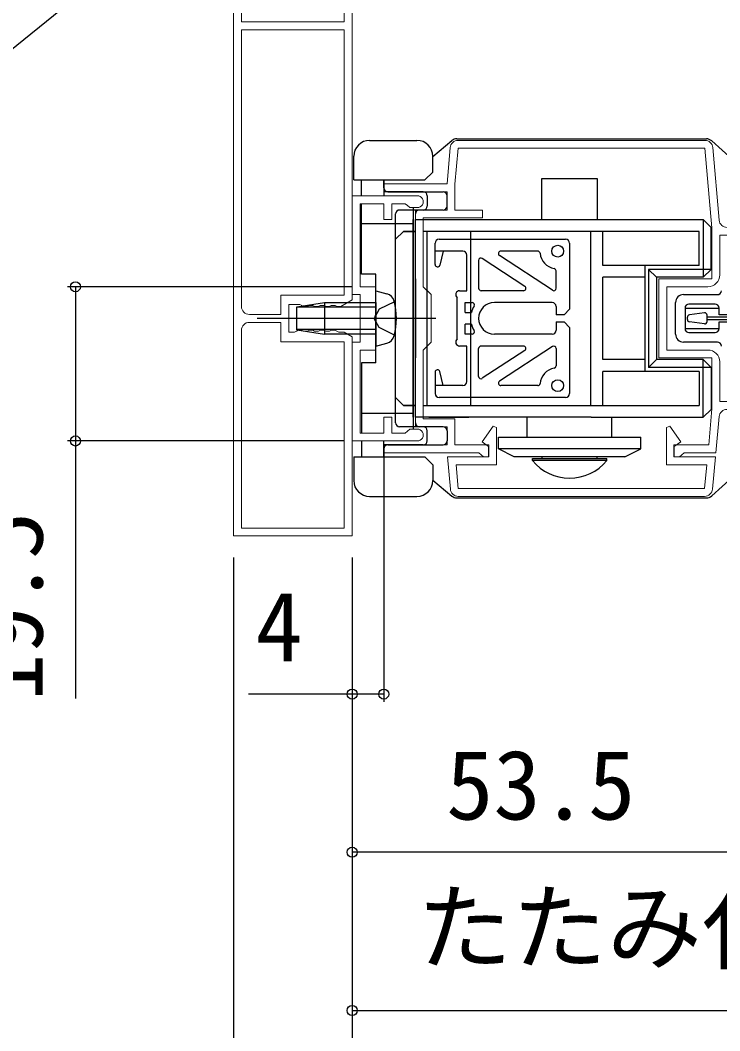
# Model space of a CAD drawing. Units: millimetres, scale not verified. Extents: x -525 to 525, y -803 to 799.
# Drawn here: x -304 to -215.5, y -727.8 to -600.1 of the extents above; entities that cross this region are included whole.
import ezdxf
from ezdxf.enums import TextEntityAlignment as Align

# ---------------------------------------------------------------- set-up
doc = ezdxf.new("R2010")
doc.units = ezdxf.units.MM
doc.header["$LTSCALE"] = 4
doc.layers.add('0-2_YKK_11', color=7, linetype='Continuous', lineweight=18)
doc.layers.add('0-5_YKK_13', color=4, linetype='Continuous')
doc.layers.add('0-6_YKK_D', color=6, linetype='Continuous')
doc.styles.add('ＭＳ ゴシック', font='')
doc.styles.get('ＭＳ ゴシック').set_extended_font_data('MS Gothic')

msp = doc.modelspace()

# ---------------------------------------------------------------- linework, layer by layer
at = {"layer": '0-2_YKK_11'}
for p, q in [((-248.596, -615.249), (-217.372, -615.249)), ((-216.376, -616.162), (-215.573, -625.336)), ((-253.743, -622.249), (-261.993, -622.249)), ((-275.993, -664.252), (-275.993, -639.252)), ((-217.41, -660.249), (-248.577, -660.249))]:
    msp.add_line(p, q, dxfattribs=at)
for points in [[(-276.993, -665.252), (-276.993, -591.252)], [(-261.993, -591.252), (-261.993, -635.425), (-263.426, -636.252), (-263.906, -636.252), (-264.15, -636.127), (-264.637, -636.127), (-264.881, -636.252), (-265.306, -636.252), (-265.55, -636.127), (-266.037, -636.127), (-266.281, -636.252), (-266.706, -636.252), (-266.95, -636.127), (-267.437, -636.127), (-267.681, -636.252), (-268.106, -636.252), (-268.35, -636.127), (-268.593, -636.002), (-269.993, -636.002), (-269.993, -639.502), (-269.293, -639.502), (-269.05, -639.377), (-268.806, -639.252), (-268.381, -639.252), (-268.137, -639.377), (-267.65, -639.377), (-267.406, -639.252), (-266.981, -639.252), (-266.737, -639.377), (-266.25, -639.377)], [(-275.993, -592.252), (-275.993, -600.252), (-262.993, -600.252), (-262.993, -592.252)], [(-275.993, -636.252), (-275.993, -601.252), (-262.993, -601.252), (-262.993, -634.802), (-270.993, -634.802), (-270.993, -637.252), (-274.993, -637.252)], [(-249.993, -624.049), (-249.993, -621.749), (-257.993, -621.749), (-257.993, -620.749), (-249.993, -620.749), (-249.592, -616.162)], [(-215.573, -650.162), (-215.975, -654.749), (-220.002, -654.749), (-220.298, -654.999), (-220.593, -655.249), (-221.293, -655.249), (-221.293, -653.749), (-216.891, -653.749), (-216.493, -649.206), (-216.493, -642.749), (-223.193, -642.749), (-223.193, -632.749), (-216.493, -632.749), (-216.493, -626.293), (-217.372, -616.249), (-248.596, -616.249), (-248.993, -620.793), (-248.993, -624.049), (-245.493, -624.049), (-245.493, -625.049), (-252.993, -625.049), (-252.993, -633.749), (-251.993, -634.749), (-251.993, -640.749), (-252.993, -641.749), (-252.993, -650.449), (-248.993, -650.449), (-248.993, -653.749), (-244.693, -653.749), (-244.693, -655.249), (-245.393, -655.249), (-245.689, -654.999), (-245.985, -654.749), (-257.993, -654.749), (-257.993, -653.749), (-249.993, -653.749), (-249.993, -651.449), (-253.993, -651.449), (-253.993, -624.049), (-249.993, -624.049)], [(-261.993, -622.249), (-261.993, -634.749), (-260.993, -634.749), (-260.993, -640.749), (-261.993, -640.749), (-261.993, -653.249), (-253.743, -653.249)], [(-253.743, -651.749), (-254.693, -651.749), (-254.989, -651.999), (-255.285, -652.249), (-256.993, -652.249), (-256.993, -650.249), (-257.993, -650.249), (-257.993, -652.249), (-260.993, -652.249), (-260.993, -641.749), (-258.993, -641.749), (-258.993, -638.207), (-259.113, -638.024), (-259.113, -637.474), (-258.993, -637.291), (-258.993, -633.749), (-260.993, -633.749), (-260.993, -623.249), (-257.993, -623.249), (-257.993, -625.249), (-256.993, -625.249), (-256.993, -623.249), (-255.285, -623.249), (-254.989, -623.499), (-254.693, -623.749), (-253.743, -623.749)], [(-208.493, -627.249), (-208.493, -630.749), (-209.793, -630.749), (-209.793, -632.749), (-211.293, -632.749), (-211.293, -632.045), (-211.043, -631.749), (-210.793, -631.453), (-210.793, -629.749), (-209.493, -629.749), (-209.493, -627.249), (-215.493, -627.249), (-215.493, -632.249)], [(-216.993, -633.749), (-222.193, -633.749), (-222.193, -641.749), (-216.993, -641.749)], [(-274.993, -638.252), (-270.993, -638.252), (-270.993, -640.702), (-262.993, -640.702), (-262.993, -664.252), (-275.993, -664.252)], [(-266.25, -639.377), (-266.006, -639.252), (-265.581, -639.252), (-265.337, -639.377), (-264.85, -639.377), (-264.606, -639.252), (-264.181, -639.252), (-263.937, -639.377), (-263.693, -639.502), (-262.993, -639.502), (-261.993, -640.08), (-261.993, -665.252), (-276.993, -665.252)], [(-215.493, -643.249), (-215.493, -648.249), (-209.493, -648.249), (-209.493, -645.749), (-210.793, -645.749), (-210.793, -644.045), (-211.043, -643.749), (-211.293, -643.453), (-211.293, -642.749), (-209.793, -642.749), (-209.793, -644.749), (-208.493, -644.749), (-208.493, -648.249)], [(-249.573, -659.336), (-249.931, -655.249), (-244.743, -655.249), (-244.743, -653.949), (-245.562, -653.376), (-244.161, -651.397), (-243.743, -651.53), (-243.743, -656.249), (-248.839, -656.249), (-248.577, -659.249), (-217.41, -659.249), (-217.147, -656.249), (-222.243, -656.249), (-222.243, -651.53), (-221.825, -651.397), (-220.424, -653.376), (-221.243, -653.949), (-221.243, -655.249), (-216.056, -655.249), (-216.413, -659.336)]]:
    msp.add_lwpolyline(points, dxfattribs=at)
for centre, radius, start, end in [((-248.596, -616.249), 1, 89.99998, 174.99999), ((-217.372, -616.249), 1, 4.99998, 89.99999), ((-253.743, -622.999), 0.75, 269.99999, 90.00001), ((-214.577, -625.249), 1, 185.00001, 270.00002), ((-216.993, -632.249), 1.5, 270.00001, 359.99999), ((-274.993, -636.252), 1, 180.00001, 269.99999), ((-274.993, -639.252), 1, 90.00001, 179.99999), ((-216.993, -643.249), 1.5, 0.00001, 89.99999), ((-214.577, -650.249), 1, 89.99998, 174.99999), ((-253.743, -652.499), 0.75, 269.99999, 90.00001), ((-248.577, -659.249), 1, 184.99998, 269.99999), ((-217.41, -659.249), 1, 269.99998, 354.99999)]:
    msp.add_arc(centre, radius, start, end, dxfattribs=at)
at = {"layer": '0-5_YKK_13'}
for p, q in [((-259.793, -615.249), (-253.793, -615.249)), ((-251.793, -617.299), (-249.371, -615.281)), ((-248.731, -615.049), (-217.179, -615.049)), ((-216.508, -615.308), (-208.622, -622.452)), ((-261.793, -620.249), (-261.793, -617.249)), ((-251.793, -619.249), (-251.793, -617.249)), ((-252.793, -620.249), (-251.793, -619.249)), ((-261.793, -620.249), (-252.793, -620.249)), ((-260.793, -622.249), (-260.793, -620.249)), ((-257.993, -621.249), (-257.993, -620.249)), ((-257.993, -620.249), (-257.993, -622.249)), ((-237.993, -620.049), (-230.993, -620.049)), ((-237.993, -625.249), (-237.993, -620.049)), ((-230.993, -620.049), (-230.993, -625.249)), ((-252.993, -621.749), (-257.993, -621.749)), ((-252.993, -621.749), (-257.993, -621.749)), ((-257.493, -621.749), (-250.493, -621.749)), ((-260.793, -632.149), (-260.793, -623.266)), ((-252.493, -622.249), (-252.493, -623.549)), ((-249.993, -623.549), (-249.993, -622.249)), ((-256.493, -650.949), (-256.493, -624.549)), ((-250.493, -624.049), (-255.993, -624.049)), ((-254.293, -623.749), (-254.293, -651.749)), ((-252.993, -624.049), (-253.493, -624.049)), ((-252.993, -624.049), (-253.493, -624.049)), ((-260.793, -625.749), (-254.293, -625.749)), ((-254.293, -650.249), (-254.293, -625.249)), ((-253.993, -625.249), (-217.593, -625.249)), ((-253.993, -650.249), (-253.993, -625.249)), ((-217.593, -625.249), (-217.593, -632.549)), ((-217.593, -625.249), (-216.593, -626.249)), ((-256.493, -627.749), (-255.493, -626.749)), ((-253.993, -626.749), (-255.493, -626.749)), ((-255.493, -626.749), (-253.993, -626.749)), ((-218.093, -626.749), (-252.993, -626.749)), ((-252.493, -648.749), (-252.493, -626.749)), ((-246.993, -648.749), (-246.993, -626.749)), ((-231.805, -648.749), (-231.805, -626.749)), ((-230.305, -631.049), (-230.305, -626.749)), ((-218.093, -631.049), (-218.093, -626.749)), ((-216.593, -631.549), (-216.593, -626.249)), ((-251.493, -630.949), (-251.493, -628.249)), ((-250.993, -627.749), (-234.993, -627.749)), ((-234.493, -628.249), (-234.493, -636.599)), ((-247.993, -629.249), (-251.493, -629.249)), ((-250.493, -629.249), (-250.907, -631.04)), ((-247.493, -634.249), (-247.493, -629.749)), ((-236.655, -634.202), (-243.355, -629.802)), ((-238.526, -629.249), (-243.193, -629.249)), ((-245.993, -630.42), (-245.993, -633.949)), ((-240.154, -633.698), (-245.529, -630.169)), ((-218.093, -631.049), (-230.305, -631.049)), ((-224.993, -631.049), (-224.993, -644.449)), ((-258.993, -632.149), (-260.793, -632.149)), ((-258.993, -643.349), (-258.993, -632.149)), ((-236.193, -633.949), (-236.193, -631.75)), ((-223.493, -632.549), (-224.493, -631.549)), ((-224.493, -631.549), (-224.493, -643.949)), ((-216.593, -631.549), (-224.493, -631.549)), ((-217.593, -632.549), (-216.593, -631.549)), ((-253.993, -632.749), (-253.993, -642.749)), ((-230.305, -642.949), (-230.305, -632.549)), ((-224.993, -632.549), (-230.305, -632.549)), ((-217.593, -632.549), (-223.493, -632.549)), ((-223.493, -632.549), (-223.493, -642.949)), ((-248.393, -634.249), (-247.493, -634.249)), ((-240.319, -634.249), (-245.693, -634.249)), ((-220.093, -634.749), (-215.793, -634.749)), ((-268.993, -636.301), (-265.493, -635.751)), ((-265.493, -635.751), (-265.493, -639.751)), ((-265.493, -635.751), (-258.993, -635.751)), ((-258.993, -635.751), (-258.993, -639.751)), ((-248.693, -640.349), (-248.693, -635.149)), ((-247.693, -635.749), (-246.822, -635.749)), ((-247.693, -636.999), (-247.693, -635.749)), ((-236.693, -635.749), (-243.993, -635.749)), ((-236.193, -636.249), (-236.193, -637.299)), ((-221.093, -639.749), (-221.093, -635.749)), ((-216.093, -635.949), (-219.393, -635.949)), ((-268.993, -639.201), (-268.993, -636.301)), ((-258.993, -636.351), (-268.993, -636.351)), ((-247.693, -636.999), (-246.898, -636.999)), ((-235.193, -637.299), (-236.193, -637.299)), ((-234.493, -636.599), (-235.193, -637.299)), ((-219.893, -636.449), (-219.893, -639.049)), ((-219.893, -636.449), (-215.593, -636.449)), ((-219.893, -636.449), (-219.893, -639.049)), ((-219.893, -636.449), (-219.893, -639.049)), ((-219.893, -636.449), (-215.593, -636.449)), ((-217.435, -637.047), (-219.335, -637.314)), ((-217.093, -638.154), (-217.093, -637.344)), ((-251.393, -637.751), (-273.993, -637.751)), ((-246.898, -638.499), (-247.693, -638.499)), ((-247.693, -639.749), (-247.693, -638.499)), ((-236.193, -638.199), (-236.193, -639.249)), ((-236.193, -638.199), (-235.193, -638.199)), ((-235.193, -638.199), (-234.493, -638.899)), ((-219.593, -637.887), (-219.593, -637.611)), ((-217.435, -638.451), (-219.335, -638.184)), ((-207.093, -637.949), (-217.093, -637.949)), ((-258.993, -639.151), (-268.993, -639.151)), ((-268.993, -639.201), (-265.493, -639.751)), ((-246.822, -639.749), (-247.693, -639.749)), ((-236.693, -639.749), (-243.993, -639.749)), ((-234.493, -638.899), (-234.493, -647.249)), ((-219.893, -639.049), (-215.593, -639.049)), ((-219.893, -639.049), (-215.593, -639.049)), ((-219.393, -639.549), (-216.093, -639.549)), ((-247.493, -641.249), (-248.393, -641.249)), ((-247.493, -645.749), (-247.493, -641.249)), ((-240.319, -641.249), (-245.693, -641.249)), ((-236.655, -641.297), (-243.355, -645.697)), ((-215.793, -640.749), (-220.093, -640.749)), ((-245.993, -645.079), (-245.993, -641.549)), ((-240.154, -641.8), (-245.529, -645.329)), ((-236.193, -641.549), (-236.193, -643.749)), ((-260.793, -643.349), (-260.793, -652.232)), ((-258.993, -643.349), (-260.793, -643.349)), ((-224.993, -642.949), (-230.305, -642.949)), ((-223.493, -642.949), (-224.493, -643.949)), ((-217.593, -642.949), (-223.493, -642.949)), ((-217.593, -650.249), (-217.593, -642.949)), ((-217.593, -642.949), (-216.593, -643.949)), ((-251.493, -644.549), (-251.493, -647.249)), ((-250.493, -646.249), (-250.907, -644.459)), ((-218.093, -644.449), (-230.305, -644.449)), ((-230.305, -648.749), (-230.305, -644.449)), ((-216.593, -643.949), (-224.493, -643.949)), ((-218.093, -644.449), (-218.093, -648.749)), ((-216.593, -643.949), (-216.593, -649.249)), ((-247.993, -646.249), (-251.493, -646.249)), ((-238.526, -646.249), (-243.193, -646.249)), ((-256.493, -647.749), (-255.493, -648.749)), ((-234.993, -647.749), (-250.993, -647.749)), ((-253.993, -648.749), (-255.493, -648.749)), ((-255.493, -648.749), (-253.993, -648.749)), ((-252.993, -648.749), (-218.093, -648.749)), ((-260.793, -649.749), (-254.293, -649.749)), ((-231.743, -650.249), (-253.993, -650.249)), ((-252.293, -650.249), (-247.243, -650.249)), ((-239.843, -652.749), (-239.843, -650.249)), ((-231.743, -650.249), (-217.593, -650.249)), ((-229.143, -652.749), (-229.143, -650.249)), ((-217.593, -650.249), (-216.593, -649.249)), ((-250.493, -651.449), (-255.993, -651.449)), ((-252.993, -651.449), (-253.493, -651.449)), ((-252.493, -653.249), (-252.493, -651.949)), ((-249.993, -651.949), (-249.993, -653.249)), ((-243.493, -654.249), (-243.493, -652.749)), ((-243.493, -652.749), (-225.493, -652.749)), ((-225.493, -654.249), (-225.493, -652.749)), ((-260.793, -653.249), (-260.793, -655.249)), ((-257.993, -655.249), (-257.993, -653.249)), ((-252.993, -653.749), (-257.993, -653.749)), ((-252.993, -653.749), (-257.993, -653.749)), ((-257.493, -653.749), (-250.493, -653.749)), ((-216.508, -660.19), (-208.622, -653.047)), ((-261.793, -655.249), (-252.793, -655.249)), ((-261.793, -655.249), (-261.793, -658.249)), ((-257.993, -654.249), (-257.993, -655.249)), ((-252.793, -655.249), (-251.793, -656.249)), ((-225.493, -654.249), (-243.493, -654.249)), ((-241.493, -655.249), (-243.493, -654.249)), ((-227.493, -655.249), (-241.493, -655.249)), ((-237.993, -655.249), (-237.993, -655.449)), ((-230.993, -655.449), (-230.993, -655.249)), ((-227.493, -655.249), (-225.493, -654.249)), ((-251.793, -656.249), (-251.793, -658.249)), ((-239.193, -655.738), (-239.193, -655.449)), ((-239.193, -655.449), (-229.793, -655.449)), ((-229.793, -655.738), (-239.193, -655.738)), ((-237.993, -655.449), (-230.993, -655.449)), ((-229.793, -655.738), (-229.793, -655.449)), ((-251.793, -658.199), (-249.371, -660.217)), ((-259.793, -660.249), (-253.793, -660.249)), ((-248.731, -660.449), (-217.179, -660.449))]:
    msp.add_line(p, q, dxfattribs=at)
for points in [[(-258.993, -635.751), (-258.993, -634.251), (-257.587, -634.628)], [(-258.993, -635.751), (-258.993, -639.751), (-265.493, -639.751)], [(-256.642, -635.651), (-258.59, -636.601), (-259.201, -637.751)], [(-217.093, -637.549), (-207.093, -637.549), (-207.093, -637.949)], [(-214.593, -637.299), (-215.593, -637.299), (-215.593, -636.449)], [(-256.642, -639.851), (-258.59, -638.901), (-259.201, -637.751)], [(-215.593, -639.049), (-215.593, -638.199), (-214.593, -638.199)], [(-258.993, -639.751), (-258.993, -641.251), (-257.587, -640.874)]]:
    msp.add_lwpolyline(points, dxfattribs=at)
for centre in [(-235.993, -629.249), (-235.993, -646.249)]:
    msp.add_circle(centre, 0.75, dxfattribs=at)
for centre, radius, start, end in [((-259.793, -617.249), 2, 90, 180), ((-253.793, -617.249), 2, 0, 90), ((-248.731, -616.049), 1, 90, 129.80557), ((-217.179, -616.049), 1, 47.82712, 90), ((-257.493, -621.249), 0.5, 180, 270), ((-252.993, -622.249), 0.5, 360, 90), ((-250.493, -622.249), 0.5, 360, 90), ((-255.993, -624.549), 0.5, 90, 180), ((-253.493, -624.549), 0.5, 90, 180), ((-252.993, -623.549), 0.5, 270, 360), ((-250.493, -623.549), 0.5, 270, 360), ((-250.993, -628.249), 0.5, 90, 180), ((-234.993, -628.249), 0.5, 0, 90), ((-247.993, -629.749), 0.5, 0, 90), ((-243.193, -629.549), 0.3, 90, 237.33909), ((-238.526, -629.549), 0.3, 6.75633, 90), ((-235.993, -629.249), 2.25, 186.75633, 258.69227), ((-251.193, -630.949), 0.3, 180, 342.39789), ((-245.693, -630.42), 0.3, 56.70644, 180), ((-236.493, -631.75), 0.3, 0, 78.69227), ((-240.319, -633.949), 0.3, 270, 56.70644), ((-257.923, -635.884), 1.3, 14.0353, 75), ((-248.393, -634.749), 0.5, 90, 233.1301), ((-245.693, -633.949), 0.3, 180, 270), ((-236.493, -633.949), 0.3, 237.33909, 0), ((-220.093, -635.749), 1, 90, 180), ((-215.793, -634.249), 0.5, 270, 0), ((-265.393, -637.751), 9, 345.9647, 14.0353), ((-243.993, -637.749), 3, 148.99242, 165.52249), ((-246.822, -636.049), 0.3, 328.99242, 90), ((-243.993, -637.749), 2, 90, 270), ((-236.693, -636.249), 0.5, 0, 90), ((-219.393, -636.449), 0.5, 90, 180), ((-216.093, -636.449), 0.5, 0, 90), ((-219.293, -637.611), 0.3, 98, 180), ((-217.393, -637.344), 0.3, 0, 98), ((-243.993, -637.749), 3, 194.47751, 211.00758), ((-219.293, -637.887), 0.3, 180, 262), ((-217.393, -638.154), 0.3, 262, 0), ((-257.923, -639.619), 1.3, 285, 345.9647), ((-246.822, -639.449), 0.3, 270, 31.00758), ((-236.693, -639.249), 0.5, 270, 0), ((-220.093, -639.749), 1, 180, 270), ((-219.393, -639.049), 0.5, 180, 270), ((-216.093, -639.049), 0.5, 270, 0), ((-248.393, -640.749), 0.5, 126.8699, 270), ((-245.693, -641.549), 0.3, 90, 180), ((-240.319, -641.549), 0.3, 303.29356, 90), ((-236.493, -641.549), 0.3, 0, 122.66091), ((-215.793, -641.249), 0.5, 0, 90), ((-236.493, -643.749), 0.3, 281.30773, 0), ((-251.193, -644.549), 0.3, 17.60211, 180), ((-245.693, -645.079), 0.3, 180, 303.29356), ((-235.993, -646.249), 2.25, 101.30773, 173.24367), ((-247.993, -645.749), 0.5, 270, 0), ((-243.193, -645.949), 0.3, 122.66091, 270), ((-238.526, -645.949), 0.3, 270, 353.24367), ((-250.993, -647.249), 0.5, 180, 270), ((-234.993, -647.249), 0.5, 270, 0), ((-255.993, -650.949), 0.5, 180, 270), ((-253.493, -650.949), 0.5, 180, 270), ((-252.993, -651.949), 0.5, 0, 90), ((-250.493, -651.949), 0.5, 0, 90), ((-257.493, -654.249), 0.5, 90, 180), ((-252.993, -653.249), 0.5, 270, 0), ((-250.493, -653.249), 0.5, 270, 0), ((-234.493, -651.849), 6.1, 219.60193, 320.39807), ((-259.793, -658.249), 2, 180, 270), ((-253.793, -658.249), 2, 270, 360), ((-248.731, -659.449), 1, 230.19443, 270), ((-217.179, -659.449), 1, 270, 312.17288)]:
    msp.add_arc(centre, radius, start, end, dxfattribs=at)
at = {"layer": '0-6_YKK_D'}
for p, q in [((-261.993, -633.749), (-297.993, -633.749)), ((-262.993, -653.249), (-297.993, -653.249)), ((-257.993, -655.249), (-257.993, -686.249)), ((-276.993, -668.001), (-276.993, -746.249)), ((-261.993, -668.001), (-261.993, -746.249)), ((-261.993, -674.949), (-261.993, -706.249)), ((-261.993, -674.949), (-261.993, -726.249)), ((-261.993, -674.949), (-261.993, -686.249)), ((-261.993, -676.001), (-261.993, -746.249)), ((-208.493, -705.249), (-261.993, -705.249)), ((-261.993, -725.249), (-151.994, -725.249))]:
    msp.add_line(p, q, dxfattribs=at)
for points in [[(-260.502, -567.707), (-262.485, -569.311), (-338.83, -631.067)], [(-296.993, -633.749), (-296.993, -653.249), (-296.993, -685.799)], [(-257.993, -685.249), (-261.993, -685.249), (-275.112, -685.249)]]:
    msp.add_lwpolyline(points, dxfattribs=at)
for centre in [(-296.993, -633.749), (-296.993, -653.249), (-261.993, -685.249), (-257.993, -685.249), (-261.993, -705.249), (-261.993, -725.249)]:
    msp.add_circle(centre, 0.637, dxfattribs=at)

# ---------------------------------------------------------------- texts
at = {"layer": '0-6_YKK_D', "style": 'ＭＳ ゴシック'}
msp.add_text('19.5', height=8.798, rotation=90, dxfattribs=at).set_placement((-298.493, -686.14), align=Align.BOTTOM_LEFT)
for s, p in [('4', (-274.225, -683.749)), ('53.5', (-250.107, -703.749)), ('たたみ代110', (-253.767, -721.772))]:
    msp.add_text(s, height=8.798, dxfattribs=at).set_placement(p, align=Align.BOTTOM_LEFT)

doc.saveas('drawing.dxf')
